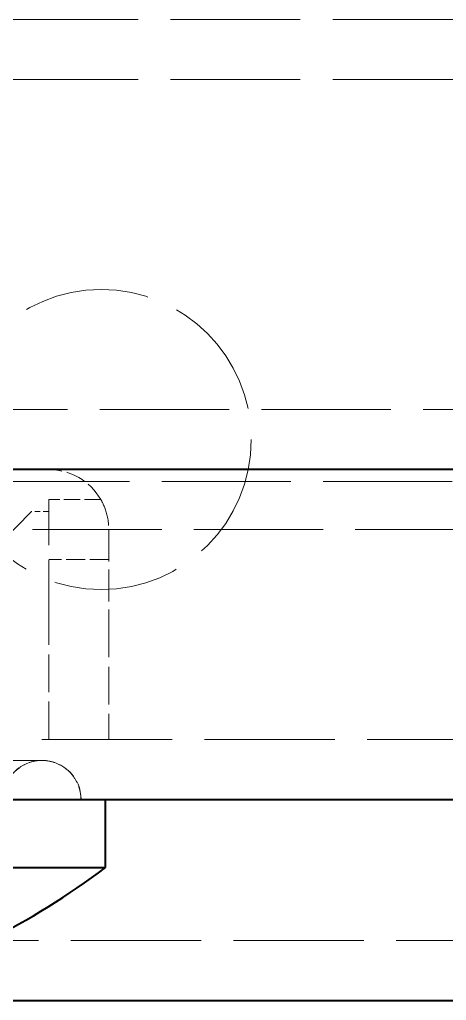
# Model space of a CAD drawing. Header units: millimetres. Extents: x 0 to 2378, y 0 to 1682.
# Drawn here: x 346.75 to 360.97, y 662.07 to 694.77 of the extents above; entities that cross this region are included whole.
import ezdxf

# ---------------------------------------------------------------- set-up
doc = ezdxf.new("R2010")
doc.units = ezdxf.units.MM
doc.header["$LTSCALE"] = 2
doc.linetypes.add('DASHED', pattern=[0.2067, 0.1654, -0.0413])
doc.layers.add('가려진 것(ISO)', color=2, linetype='DASHED', lineweight=18)
doc.layers.add('가시적인 것(ISO)', color=3, linetype='Continuous', lineweight=40)

msp = doc.modelspace()

# ---------------------------------------------------------------- linework, layer by layer
at = {"layer": '가려진 것(ISO)', "ltscale": 13.06797}
for p, q in [((750.4684, 694.7656), (280.4684, 694.7656)), ((750.4684, 692.7656), (280.4684, 692.7656))]:
    msp.add_line(p, q, dxfattribs=at)
at = {"layer": '가려진 것(ISO)', "ltscale": 13.041375}
msp.add_line((763.4684, 681.7656), (267.4684, 681.7656), dxfattribs=at)
at = {"layer": '가려진 것(ISO)', "ltscale": 13.005862}
for p, q in [((308.4684, 679.3656), (722.4684, 679.3656)), ((722.4684, 677.7656), (308.4684, 677.7656))]:
    msp.add_line(p, q, dxfattribs=at)
at = {"layer": '가려진 것(ISO)', "ltscale": 5.983681}
msp.add_line((347.7184, 674.7656), (347.7184, 678.7656), dxfattribs=at)
at = {"layer": '가려진 것(ISO)', "ltscale": 1.649416}
msp.add_line((349.4505, 678.7656), (347.7184, 678.7656), dxfattribs=at)
at = {"layer": '가려진 것(ISO)', "ltscale": 4.410877}
msp.add_line((347.1434, 678.3622), (343.8934, 675.0622), dxfattribs=at)
at = {"layer": '가려진 것(ISO)', "ltscale": 0.547531}
msp.add_line((347.7184, 678.3622), (347.1434, 678.3622), dxfattribs=at)
at = {"layer": '가려진 것(ISO)', "ltscale": 3.230502}
msp.add_line((349.7184, 677.7656), (349.7184, 674.7656), dxfattribs=at)
at = {"layer": '가려진 것(ISO)', "ltscale": 1.904597}
msp.add_line((349.7184, 676.7656), (347.7184, 676.7656), dxfattribs=at)
at = {"layer": '가려진 것(ISO)', "ltscale": 3.809293}
for p, q in [((347.7184, 670.7656), (347.7184, 674.7656)), ((349.7184, 674.7656), (349.7184, 670.7656))]:
    msp.add_line(p, q, dxfattribs=at)
at = {"layer": '가려진 것(ISO)', "ltscale": 13.107413}
msp.add_line((282.4684, 670.7656), (748.4684, 670.7656), dxfattribs=at)
at = {"layer": '가려진 것(ISO)', "ltscale": 13.501001}
msp.add_line((347.4884, 670.0656), (321.4484, 670.0656), dxfattribs=at)
at = {"layer": '가려진 것(ISO)', "ltscale": 0.4437}
msp.add_line((347.4968, 670.0656), (347.4884, 670.0656), dxfattribs=at)
at = {"layer": '가려진 것(ISO)', "ltscale": 13.116713}
msp.add_line((781.1684, 664.0656), (249.7684, 664.0656), dxfattribs=at)
at = {"layer": '가려진 것(ISO)', "ltscale": 12.665669}
msp.add_circle((349.4684, 680.7656), 5, dxfattribs=at)
at = {"layer": '가려진 것(ISO)', "ltscale": 1.994492}
msp.add_arc((347.7184, 677.7656), 2, 30, 89.99996, dxfattribs=at)
at = {"layer": '가려진 것(ISO)', "ltscale": 1.944629}
for start, end in [(90, 180), (0, 90)]:
    msp.add_arc((347.4968, 668.7656), 1.3, start, end, dxfattribs=at)
at = {"layer": '가려진 것(ISO)', "ltscale": 2.766941}
msp.add_open_spline([(349.4505, 678.7656), (349.4754, 678.728), (349.5127, 678.6717), (349.6511, 678.3122), (349.7182, 678.0622), (349.7184, 677.7656)], degree=3, knots=[-0.61266995, -0.61266995, -0.61266995, -0.61266995, -0.46636399, -0.46636399, -0.33262756, -0.33262756, -0.33262756, -0.33262756], dxfattribs=at)
at = {"layer": '가려진 것(ISO)', "ltscale": 1.945312}
msp.add_open_spline([(346.1884, 668.7656), (346.1884, 668.9022), (346.2102, 669.0386), (346.2523, 669.1681), (346.2945, 669.2976), (346.3572, 669.4202), (346.4369, 669.5299), (346.5166, 669.6395), (346.6132, 669.7363), (346.7228, 669.8162), (346.8325, 669.8961), (346.9552, 669.959), (347.0849, 670.0013), (347.2146, 670.0437), (347.3513, 670.0656), (347.4884, 670.0656)], degree=3, knots=[0, 0, 0, 0, 0.2, 0.2, 0.2, 0.4, 0.4, 0.4, 0.6, 0.6, 0.6, 0.8, 0.8, 0.8, 1, 1, 1, 1], dxfattribs=at)
at = {"layer": '가려진 것(ISO)', "ltscale": 1.945254}
msp.add_open_spline([(347.4884, 670.0656), (347.6255, 670.0656), (347.7622, 670.0437), (347.892, 670.0013), (348.0217, 669.959), (348.1444, 669.8961), (348.254, 669.8162), (348.3637, 669.7363), (348.4603, 669.6396), (348.54, 669.5299), (348.6197, 669.4202), (348.6824, 669.2976), (348.7246, 669.1681), (348.7667, 669.0386), (348.7884, 668.9022), (348.7884, 668.7656)], degree=3, knots=[0, 0, 0, 0, 0.2, 0.2, 0.2, 0.4, 0.4, 0.4, 0.6, 0.6, 0.6, 0.8, 0.8, 0.8, 1, 1, 1, 1], dxfattribs=at)
at = {"layer": '가시적인 것(ISO)'}
for p, q in [((765.4684, 679.7656), (265.4684, 679.7656)), ((280.4684, 668.7656), (750.4684, 668.7656)), ((349.6059, 666.4964), (349.6059, 668.7656)), ((340.0627, 662.0656), (367.4684, 662.0656))]:
    msp.add_line(p, q, dxfattribs=at)
msp.add_arc((334.4684, 686.5056), 25.09, 286.01284, 307.10854, dxfattribs=at)
for points, knots in [([(337.4684, 666.4964), (337.9051, 666.4964), (338.3368, 666.4964), (339.1859, 666.4964), (339.6026, 666.4964), (340.8283, 666.4964), (341.6071, 666.4964), (342.8294, 666.4964), (343.2972, 666.4964), (344.6326, 666.4964), (345.4292, 666.4964), (346.8282, 666.4964), (347.4285, 666.4964), (347.932, 666.4964)], [-1.4345196, -1.4345196, -1.4345196, -1.4345196, -1.3002693, -1.3002693, -1.1658564, -1.1658564, -0.8969451, -0.8969451, -0.7176518, -0.7176518, -0.3586651, -0.3586651, -0.000001, -0.000001, -0.000001, -0.000001]), ([(347.932, 666.4964), (348.2106, 666.4964), (348.4549, 666.4964), (348.8735, 666.4964), (349.048, 666.4964), (349.4666, 666.4964), (349.5502, 666.4964), (349.6059, 666.4964)], [-0.79365146, -0.79365146, -0.79365146, -0.79365146, -0.59526888, -0.59526888, -0.39685764, -0.39685764, -0.000001, -0.000001, -0.000001, -0.000001])]:
    msp.add_open_spline(points, degree=3, knots=knots, dxfattribs=at)

doc.saveas('drawing.dxf')
